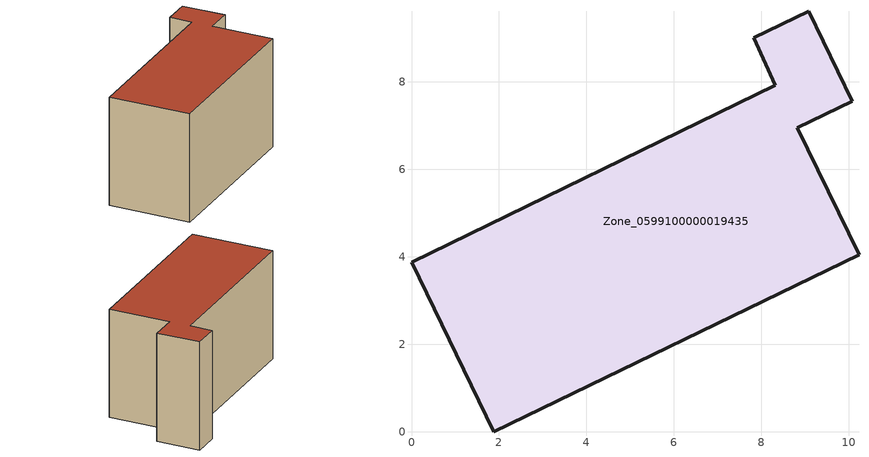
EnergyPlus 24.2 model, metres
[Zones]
Zone_0599100000019435
 floor ground (C_G): 7.82,9 9.08,9.61 10.08,7.55 8.82,6.95 10.23,4.05 1.88,0 0,3.87 8.31,7.92 z0
 wall outside (C_F): 8.82,6.95 10.08,7.55 9.08,9.61 7.82,9 8.31,7.92 0,3.87 1.88,0 10.23,4.05 8.82,6.95 z0:5.79
 roof outside (C_R): 1.88,0 10.23,4.05 8.82,6.95 10.08,7.55 9.08,9.61 7.82,9 8.31,7.92 0,3.87 z5.79
[BUILDING]
Pand.0599100000019435: North Axis=0; Terrain=City; Loads Convergence Tolerance Value=0.04; Temperature Convergence Tolerance Value=0.4; Solar Distribution=FullExterior; Maximum Number of Warmup Days=25; Minimum Number of Warmup Days=1
[Site:Location]
Rotterdam.The.Hague.AP_ZH_NLD Design_Conditions: Latitude=51.96; Longitude=4.45; Time Zone=1; Elevation=-4.5
[SITE:GROUNDTEMPERATURE:BUILDINGSURFACE]
18, 18, 18, 18, 18, 18, 18, 18, 18, 18, 18, 18
[MATERIAL] Thermal Absorptance=0.9; Solar Absorptance=0.7; Visible Absorptance=0.7
Name | Roughness | Thickness | Conductivity | Density | Specific Heat
G.TI.1946-1964 | MediumSmooth | 0.15 | 1 | 540 | 1210
F.TI.1946-1964 | Rough | 0.3 | 0.857143 | 1920 | 840
R.TI.1946-1964 | MediumRough | 0.2 | 0.277778 | 1500 | 1000
[CONSTRUCTION]
C_G: G.TI.1946-1964
C_F: F.TI.1946-1964
C_R: R.TI.1946-1964
[ZONE]
Zone_0599100000019435: Type=1; Multiplier=1; Ceiling Height=Autocalculate; Volume=Autocalculate; Floor Area=autocalculate; Part of Total Floor Area=Yes
[ZONEINFILTRATION:DESIGNFLOWRATE]
Infil_Zone_0599100000019435: Zone or ZoneList or Space or SpaceList=Zone_0599100000019435; Schedule=AlwaysOn; Design Flow Rate Calculation Method=Flow/Area; Flow Rate per Floor Area=0.003; Constant Term Coefficient=1; Temperature Term Coefficient=0; Velocity Term Coefficient=0; Velocity Squared Term Coefficient=0
[HVACTEMPLATE:ZONE:IDEALLOADSAIRSYSTEM]
Zone_0599100000019435: Maximum Heating Supply Air Temperature=50; Minimum Cooling Supply Air Temperature=13; Maximum Heating Supply Air Humidity Ratio=0.0156; Minimum Cooling Supply Air Humidity Ratio=0.0077; Heating Limit=NoLimit; Cooling Limit=NoLimit; Dehumidification Control Type=ConstantSensibleHeatRatio; Cooling Sensible Heat Ratio=0.7; Dehumidification Setpoint=60; Humidification Control Type=None; Humidification Setpoint=30; Outdoor Air Method=None; Outdoor Air Flow Rate per Person=0.00944; Outdoor Air Flow Rate per Zone Floor Area=0; Outdoor Air Flow Rate per Zone=0; Demand Controlled Ventilation Type=None; Outdoor Air Economizer Type=NoEconomizer; Heat Recovery Type=None; Sensible Heat Recovery Effectiveness=0.7; Latent Heat Recovery Effectiveness=0.65
[ZONECONTROL:THERMOSTAT]
ThermostatControl_Zone_0599100000019435: Zone or ZoneList=Zone_0599100000019435; Control Type Schedule=DualSetpointControlType; Control 1=Thermostat_Zone_0599100000019435; Temperature Difference Between Cutout And Setpoint=0
[THERMOSTATSETPOINT:DUALSETPOINT]
Thermostat_Zone_0599100000019435: Heating Setpoint Temperature Schedule=HeatingSetpoint_Zone_0599100000019435; Cooling Setpoint Temperature Schedule=CoolingSetpoint_Zone_0599100000019435
[SCHEDULE:COMPACT]
HeatingSetpoint_Zone_0599100000019435: Through: 12/31, For: AllDays, Until: 24:00, 21
CoolingSetpoint_Zone_0599100000019435: Through: 12/31, For: AllDays, Until: 24:00, 24
DualSetpointControlType: Through: 12/31, For: AllDays, Until: 24:00, 4
AlwaysOn: Through: 12/31, For: AllDays, Until: 24:00, 1
